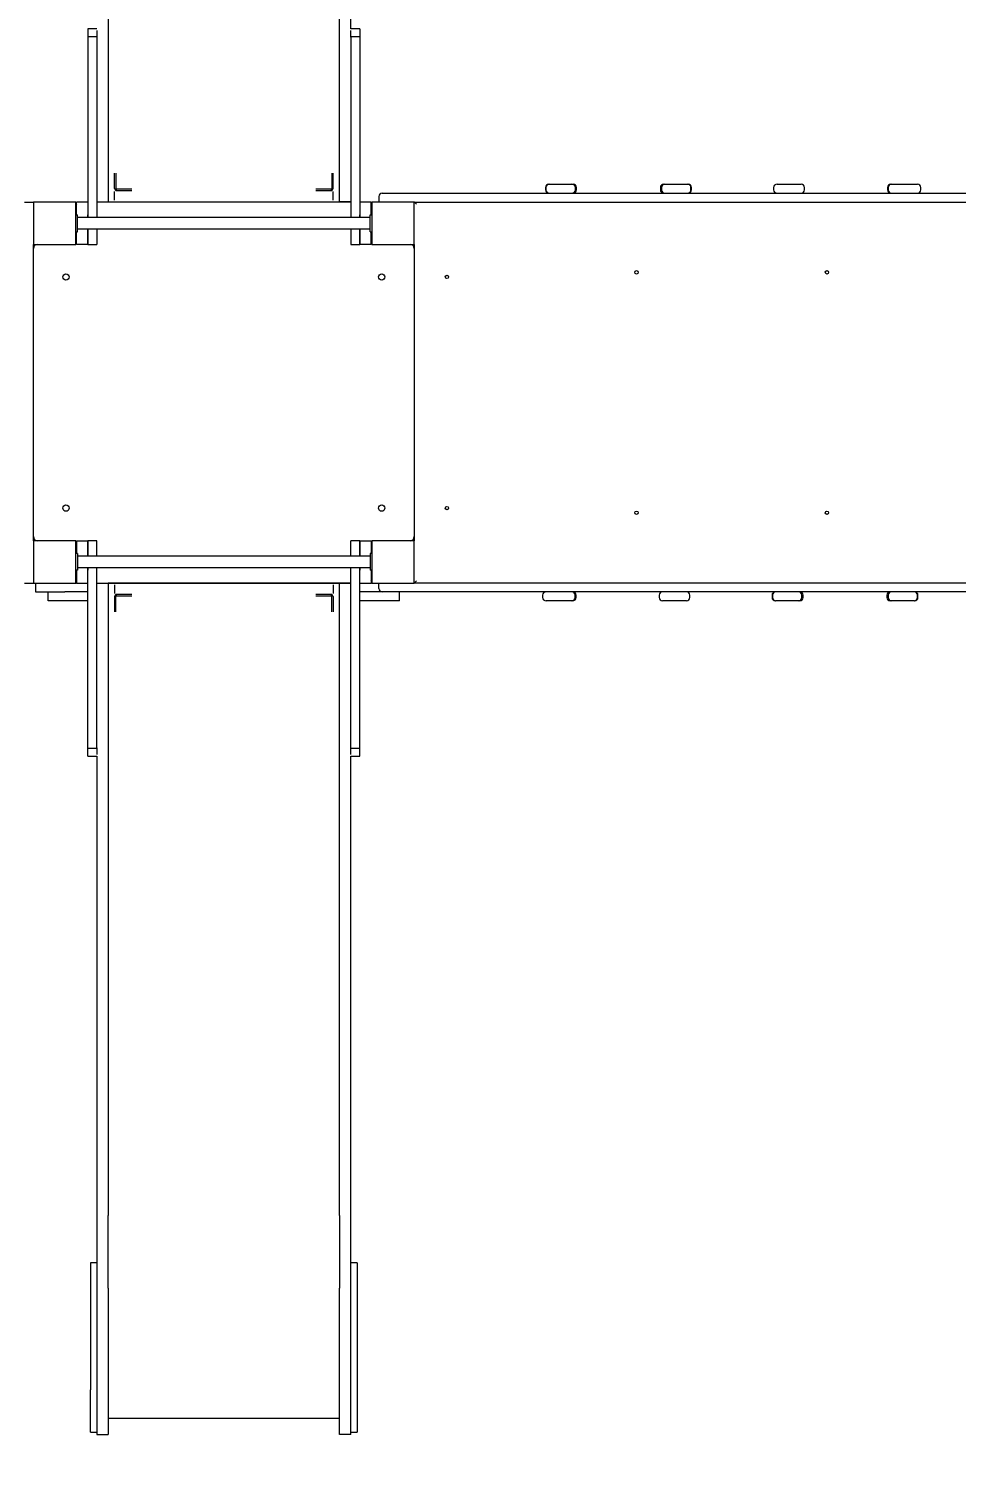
# Model space of a CAD drawing. Header units: millimetres. Extents: x -5243 to 4376, y -6091 to 4501.
# Drawn here: x -1334 to 857, y -2519 to 900 of the extents above; entities that cross this region are included whole.
import ezdxf

# ---------------------------------------------------------------- set-up
doc = ezdxf.new("R2010")
doc.units = ezdxf.units.MM
doc.layers.add('DIKOM_РАЗМЕР_ЗОНА', color=7, linetype='Continuous')
doc.layers.add('DIKOM_РАЗМЕР_ОБЪЕКТА', color=7, linetype='Continuous')
doc.styles.add('style1', font='arial.ttf', dxfattribs={"width": 0.8})
doc.dimstyles.new('1-50', dxfattribs={"dimtxt": 300, "dimasz": 200, "dimexe": 100, "dimexo": 0, "dimgap": 100, "dimtad": 1, "dimtxsty": 'style1', "dimcen": 200, "dimclrd": 7, "dimclre": 7, "dimclrt": 7, "dimadec": 1, "dimazin": 2, "dimtfac": 1, "dimtmove": 0, "dimatfit": 2, "dimfxl": 0, "dimlwd": 25, "dimlwe": 18, "dimarcsym": 0})

# ---------------------------------------------------------------- blocks, each defined once
blk = doc.blocks.new('*D11')
at = {"layer": 'Defpoints', "color": 0, "transparency": 16777216}
for p in [(-2906.5, 292.2), (2875.7, 212), (-2906.5, -4465.8)]:
    blk.add_point(p, dxfattribs=at)
at = {"layer": 'DIKOM_РАЗМЕР_ОБЪЕКТА', "color": 7, "lineweight": 18, "transparency": 16777216}
for p, q in [((-2906.5, 292.2), (-2906.5, -4565.8)), ((2875.7, 212), (2875.7, -4565.8))]:
    blk.add_line(p, q, dxfattribs=at)
at = {"layer": 'DIKOM_РАЗМЕР_ОБЪЕКТА', "color": 7, "lineweight": 25, "transparency": 16777216}
blk.add_line((2675.7, -4465.8), (-2706.5, -4465.8), dxfattribs=at)
at = {"layer": 'DIKOM_РАЗМЕР_ОБЪЕКТА', "color": 7, "transparency": 16777216}
for points in [[(-2706.5, -4432.5), (-2706.5, -4499.1), (-2906.5, -4465.8)], [(2675.7, -4432.5), (2675.7, -4499.1), (2875.7, -4465.8)]]:
    blk.add_solid(points, dxfattribs=at)
at = {"layer": 'DIKOM_РАЗМЕР_ОБЪЕКТА', "color": 7, "transparency": 16777216, "insert": (1204.8, -4212.6), "char_height": 300, "attachment_point": 5, "style": 'style1'}
blk.add_mtext('5800', dxfattribs=at)
blk = doc.blocks.new('*D12')
at = {"layer": 'Defpoints', "color": 0, "transparency": 16777216}
for p in [(-1173.1, 2502), (-3508.9, -3299.1), (1059.9, -3299.1)]:
    blk.add_point(p, dxfattribs=at)
at = {"layer": 'DIKOM_РАЗМЕР_ОБЪЕКТА', "color": 7, "lineweight": 18, "transparency": 16777216}
for p, q in [((-1173.1, 2502), (-3608.9, 2502)), ((1059.9, -3299.1), (-3608.9, -3299.1))]:
    blk.add_line(p, q, dxfattribs=at)
at = {"layer": 'DIKOM_РАЗМЕР_ОБЪЕКТА', "color": 7, "lineweight": 25, "transparency": 16777216}
blk.add_line((-3508.9, 2302), (-3508.9, -3099.1), dxfattribs=at)
at = {"layer": 'DIKOM_РАЗМЕР_ОБЪЕКТА', "color": 7, "transparency": 16777216}
for points in [[(-3542.2, 2302), (-3475.6, 2302), (-3508.9, 2502)], [(-3542.2, -3099.1), (-3475.6, -3099.1), (-3508.9, -3299.1)]]:
    blk.add_solid(points, dxfattribs=at)
at = {"layer": 'DIKOM_РАЗМЕР_ОБЪЕКТА', "color": 7, "transparency": 16777216, "insert": (-3762.1, 53.3), "char_height": 300, "attachment_point": 5, "rotation": 90, "style": 'style1'}
blk.add_mtext('5800', dxfattribs=at)
blk = doc.blocks.new('*D13')
at = {"layer": 'Defpoints', "color": 0, "transparency": 16777216}
for p in [(-890.5, 4500.9), (-4792.5, -4799.1), (1170.9, -4799.1)]:
    blk.add_point(p, dxfattribs=at)
at = {"layer": 'DIKOM_РАЗМЕР_ЗОНА', "color": 7, "lineweight": 18, "transparency": 16777216}
for p, q in [((-890.5, 4500.9), (-4892.5, 4500.9)), ((1170.9, -4799.1), (-4892.5, -4799.1))]:
    blk.add_line(p, q, dxfattribs=at)
at = {"layer": 'DIKOM_РАЗМЕР_ЗОНА', "color": 7, "lineweight": 25, "transparency": 16777216}
blk.add_line((-4792.5, 4300.9), (-4792.5, -4599.1), dxfattribs=at)
at = {"layer": 'DIKOM_РАЗМЕР_ЗОНА', "color": 7, "transparency": 16777216}
for points in [[(-4825.8, 4300.9), (-4759.1, 4300.9), (-4792.5, 4500.9)], [(-4825.8, -4599.1), (-4759.1, -4599.1), (-4792.5, -4799.1)]]:
    blk.add_solid(points, dxfattribs=at)
at = {"layer": 'DIKOM_РАЗМЕР_ЗОНА', "color": 7, "transparency": 16777216, "insert": (-5045.8, 21.3), "char_height": 300, "attachment_point": 5, "rotation": 90, "style": 'style1'}
blk.add_mtext('9300', dxfattribs=at)
blk = doc.blocks.new('*D14')
at = {"layer": 'Defpoints', "color": 0, "transparency": 16777216}
for p in [(4375.8, 43.3), (-4406.5, -179.2), (4375.8, -5991.4)]:
    blk.add_point(p, dxfattribs=at)
at = {"layer": 'DIKOM_РАЗМЕР_ЗОНА', "color": 7, "lineweight": 18, "transparency": 16777216}
for p, q in [((4375.8, 43.3), (4375.8, -6091.4)), ((-4406.5, -179.2), (-4406.5, -6091.4))]:
    blk.add_line(p, q, dxfattribs=at)
at = {"layer": 'DIKOM_РАЗМЕР_ЗОНА', "color": 7, "lineweight": 25, "transparency": 16777216}
blk.add_line((-4206.5, -5991.4), (4175.8, -5991.4), dxfattribs=at)
at = {"layer": 'DIKOM_РАЗМЕР_ЗОНА', "color": 7, "transparency": 16777216}
for points in [[(-4206.5, -5958.1), (-4206.5, -6024.8), (-4406.5, -5991.4)], [(4175.8, -5958.1), (4175.8, -6024.8), (4375.8, -5991.4)]]:
    blk.add_solid(points, dxfattribs=at)
at = {"layer": 'DIKOM_РАЗМЕР_ЗОНА', "color": 7, "transparency": 16777216, "insert": (1186.8, -5738.3), "char_height": 300, "attachment_point": 5, "style": 'style1'}
blk.add_mtext('8800', dxfattribs=at)

msp = doc.modelspace()

# ---------------------------------------------------------------- linework, layer by layer
at = {"color": 7, "linetype": 'Continuous', "lineweight": 15}
for p, q in [((-1146.07, 1984.93), (-1146.07, 491.222)), ((-600.07, 553.673), (-600.07, 1984.93)), ((-573.07, 899.806), (-573.07, 1984.93)), ((-1173.07, 899.806), (-1194.07, 899.806)), ((-1194.07, 899.806), (-1194.07, 880.944)), ((-1173.07, 896.146), (-1173.07, 880.449)), ((-1146.07, 896.146), (-1146.07, 581.074)), ((-600.07, 581.074), (-600.07, 896.146)), ((-552.07, 899.806), (-573.07, 899.806)), ((-573.07, 880.449), (-573.07, 896.146)), ((-552.07, 899.806), (-552.07, 880.944)), ((-1173.07, 880.944), (-1194.07, 880.944)), ((-1194.07, 880.944), (-1194.07, 714.801)), ((-1173.07, 880.944), (-1173.07, 714.801)), ((-552.07, 880.944), (-573.07, 880.944)), ((-573.07, 880.944), (-573.07, 714.801)), ((-552.07, 880.944), (-552.07, 714.801)), ((-1194.07, 714.801), (-1194.07, 572.051)), ((-1173.07, 714.801), (-1173.07, 572.051)), ((-573.07, 714.801), (-573.07, 572.051)), ((-552.07, 714.801), (-552.07, 572.051)), ((-1194.07, 572.051), (-1194.07, 454.4)), ((-1173.07, 572.051), (-1173.07, 454.4)), ((-1146.07, 581.074), (-1146.07, 541.253)), ((-1131.07, 522.935), (-1131.07, 558.935)), ((-1128.07, 558.935), (-1128.07, 522.935)), ((-618.07, 558.935), (-618.07, 522.935)), ((-615.07, 522.935), (-615.07, 558.935)), ((-600.07, 541.253), (-600.07, 581.074)), ((-573.07, 572.051), (-573.07, 454.4)), ((-552.07, 572.051), (-552.07, 454.4)), ((-1146.07, 541.253), (-1146.07, 491.218)), ((-1131.07, 494.935), (-1131.07, 515.935)), ((-1090.07, 520.935), (-1126.07, 520.935)), ((-1126.07, 517.935), (-1090.07, 517.935)), ((-620.07, 520.935), (-656.07, 520.935)), ((-656.07, 517.935), (-620.07, 517.935)), ((-615.07, 494.935), (-615.07, 515.935)), ((-600.07, 491.218), (-600.07, 541.253)), ((-112.995, 524.9), (-112.995, 519.9)), ((-111.946, 524.9), (-111.946, 519.9)), ((-104.995, 532.9), (-104.194, 532.9)), ((-104.194, 532.9), (-103.946, 532.9)), ((-103.946, 532.9), (-60.959, 532.9)), ((-60.959, 532.9), (-50.512, 532.9)), ((-50.512, 532.9), (-50.498, 532.9)), ((-50.512, 532.9), (-49.745, 532.9)), ((-49.745, 532.9), (-48.862, 532.9)), ((-48.862, 532.9), (-47.698, 532.9)), ((-47.698, 532.9), (-47.682, 532.9)), ((-42.498, 519.9), (-42.498, 524.9)), ((-39.682, 519.9), (-39.682, 524.9)), ((158.38, 524.9), (158.38, 519.9)), ((161.196, 524.9), (161.196, 519.9)), ((166.38, 532.9), (166.395, 532.9)), ((166.395, 532.9), (167.56, 532.9)), ((167.56, 532.9), (168.442, 532.9)), ((168.442, 532.9), (169.196, 532.9)), ((169.196, 532.9), (169.209, 532.9)), ((169.209, 532.9), (179.657, 532.9)), ((179.657, 532.9), (222.644, 532.9)), ((222.644, 532.9), (222.892, 532.9)), ((222.892, 532.9), (223.693, 532.9)), ((230.644, 519.9), (230.644, 524.9)), ((231.693, 519.9), (231.693, 524.9)), ((425.989, 524.9), (425.989, 519.9)), ((433.989, 532.9), (476.986, 532.9)), ((476.986, 532.9), (479.326, 532.9)), ((479.326, 532.9), (482.935, 532.9)), ((482.935, 532.9), (485.825, 532.9)), ((485.825, 532.9), (486.959, 532.9)), ((486.959, 532.9), (490.617, 532.9)), ((490.617, 532.9), (490.621, 532.9)), ((498.621, 519.9), (498.621, 524.9)), ((694.773, 524.9), (694.773, 519.9)), ((696.7, 524.9), (696.7, 519.9)), ((702.773, 532.9), (702.803, 532.9)), ((702.803, 532.9), (704.7, 532.9)), ((704.7, 532.9), (704.731, 532.9)), ((704.731, 532.9), (715.7, 532.9)), ((715.7, 532.9), (765.666, 532.9)), ((773.666, 519.9), (773.666, 524.9)), ((-1344.07, 490.9), (-1323.07, 490.9)), ((-1323.07, 490.9), (-1323.07, 390.9)), ((-1223.07, 490.9), (-1323.07, 490.9)), ((-1223.07, 390.9), (-1223.07, 490.9)), ((-1194.07, 490.906), (-1221.07, 490.906)), ((-1221.07, 490.897), (-1221.07, 490.906)), ((-1221.07, 460.896), (-1221.07, 490.897)), ((-1173.07, 491.218), (-1146.07, 491.218)), ((-573.07, 490.9), (-1173.07, 490.9)), ((-1146.07, 491.222), (-600.07, 491.222)), ((-573.07, 491.218), (-600.07, 491.218)), ((-525.07, 490.906), (-552.07, 490.906)), ((-525.07, 490.897), (-525.07, 490.906)), ((-525.07, 460.896), (-525.07, 490.897)), ((-523.07, 490.9), (-523.07, 390.9)), ((-423.07, 490.9), (-523.07, 490.9)), ((-507.068, 503.9), (-507.068, 490.9)), ((-499.068, 511.9), (-487.991, 511.9)), ((-487.991, 511.9), (-357.606, 511.9)), ((-423.07, 490.9), (-358.221, 490.9)), ((-423.07, 390.9), (-423.07, 490.9)), ((-358.221, 490.9), (-329.771, 490.9)), ((-357.606, 511.9), (-336.743, 511.9)), ((-336.743, 511.9), (-263.882, 511.9)), ((-329.771, 490.9), (-270.466, 490.9)), ((-270.466, 490.9), (-247.279, 490.9)), ((-263.882, 511.9), (-246.879, 511.9)), ((-247.279, 490.9), (-133.465, 490.9)), ((-246.879, 511.9), (-133.064, 511.9)), ((-133.465, 490.9), (-105.648, 490.9)), ((-133.064, 511.9), (-112.665, 511.9)), ((-112.665, 511.9), (-103.958, 511.9)), ((-105.648, 490.9), (-98.561, 490.9)), ((-103.958, 511.9), (-85.852, 511.9)), ((-98.561, 490.9), (-85.628, 490.9)), ((-85.852, 511.9), (-66.248, 511.9)), ((-85.628, 490.9), (-66.024, 490.9)), ((-66.248, 511.9), (-47.76, 511.9)), ((-66.024, 490.9), (-52.819, 490.9)), ((-52.819, 490.9), (-44.08, 490.9)), ((-47.76, 511.9), (-37.024, 511.9)), ((-44.08, 490.9), (-16.763, 490.9)), ((-37.024, 511.9), (-16.992, 511.9)), ((-16.992, 511.9), (132.387, 511.9)), ((-16.763, 490.9), (132.616, 490.9)), ((132.387, 511.9), (150.315, 511.9)), ((132.616, 490.9), (157.064, 490.9)), ((150.315, 511.9), (222.864, 511.9)), ((157.064, 490.9), (216.115, 490.9)), ((216.115, 490.9), (240.611, 490.9)), ((222.864, 511.9), (240.828, 511.9)), ((240.611, 490.9), (399.987, 490.9)), ((240.828, 511.9), (400.204, 511.9)), ((399.987, 490.9), (427.041, 490.9)), ((400.204, 511.9), (420.043, 511.9)), ((420.043, 511.9), (427.834, 511.9)), ((427.041, 490.9), (433.382, 490.9)), ((427.834, 511.9), (447.253, 511.9)), ((433.382, 490.9), (447.253, 490.9)), ((447.253, 511.9), (468.058, 511.9)), ((447.253, 490.9), (468.058, 490.9)), ((468.058, 511.9), (487.477, 511.9)), ((468.058, 490.9), (481.929, 490.9)), ((481.929, 490.9), (488.263, 490.9)), ((487.477, 511.9), (495.259, 511.9)), ((488.263, 490.9), (515.303, 490.9)), ((495.259, 511.9), (515.088, 511.9)), ((515.088, 511.9), (664.278, 511.9)), ((515.303, 490.9), (664.493, 490.9)), ((664.278, 511.9), (684.413, 511.9)), ((664.493, 490.9), (691.949, 490.9)), ((684.413, 511.9), (764.248, 511.9)), ((691.949, 490.9), (756.931, 490.9)), ((756.931, 490.9), (782.925, 490.9)), ((764.248, 511.9), (783.311, 511.9)), ((782.925, 490.9), (946.469, 490.9)), ((783.311, 511.9), (946.854, 511.9)), ((-1223.07, 460.9), (-1219.07, 460.9)), ((-1219.07, 420.9), (-1219.07, 460.9)), ((-527.07, 454.4), (-1219.07, 454.4)), ((-1194.07, 454.4), (-1194.07, 460.896)), ((-552.07, 454.4), (-552.07, 460.896)), ((-527.07, 460.9), (-523.07, 460.9)), ((-527.07, 420.9), (-527.07, 460.9)), ((-1223.07, 420.9), (-1219.07, 420.9)), ((-1221.07, 420.899), (-1221.07, 420.9)), ((-1221.07, 390.9), (-1221.07, 420.899)), ((-1219.07, 427.4), (-527.07, 427.4)), ((-1194.07, 420.899), (-1194.07, 427.4)), ((-1194.07, 427.4), (-1194.07, 420.9)), ((-1194.07, 420.9), (-1194.07, 390.9)), ((-1194.07, 390.9), (-1194.07, 420.899)), ((-1173.07, 427.4), (-1173.07, 420.9)), ((-1173.07, 420.9), (-1173.07, 390.9)), ((-573.07, 427.4), (-573.07, 420.9)), ((-573.07, 420.9), (-573.07, 390.9)), ((-552.07, 420.899), (-552.07, 427.4)), ((-552.07, 427.4), (-552.07, 420.9)), ((-552.07, 420.9), (-552.07, 390.9)), ((-552.07, 390.9), (-552.07, 420.899)), ((-527.07, 420.9), (-523.07, 420.9)), ((-525.07, 420.899), (-525.07, 420.9)), ((-525.07, 390.9), (-525.07, 420.899)), ((-1323.07, -309.1), (-1323.07, 390.9)), ((-1323.07, 390.9), (-1223.07, 390.9)), ((-1194.07, 390.9), (-1221.07, 390.9)), ((-1194.07, 390.9), (-1173.07, 390.9)), ((-573.07, 390.9), (-552.07, 390.9)), ((-525.07, 390.9), (-552.07, 390.9)), ((-523.07, 390.9), (-423.07, 390.9)), ((-423.07, 390.9), (-423.07, -309.1)), ((-1223.07, -309.1), (-1323.07, -309.1)), ((-1323.07, -309.1), (-1323.07, -409.1)), ((-1223.07, -409.1), (-1223.07, -309.1)), ((-1219.07, -339.1), (-1223.07, -339.1)), ((-1221.07, -309.1), (-1194.07, -309.1)), ((-1221.07, -309.1), (-1221.07, -339.099)), ((-1221.07, -339.099), (-1221.07, -339.1)), ((-1219.07, -339.1), (-1219.07, -379.1)), ((-1194.07, -309.1), (-1194.07, -339.099)), ((-1173.07, -309.1), (-1194.07, -309.1)), ((-1194.07, -339.1), (-1194.07, -309.1)), ((-1194.07, -339.099), (-1194.07, -345.6)), ((-1194.07, -345.6), (-1194.07, -339.1)), ((-1173.07, -339.1), (-1173.07, -309.1)), ((-1173.07, -345.6), (-1173.07, -339.1)), ((-552.07, -309.1), (-573.07, -309.1)), ((-573.07, -339.1), (-573.07, -309.1)), ((-573.07, -345.6), (-573.07, -339.1)), ((-552.07, -309.1), (-525.07, -309.1)), ((-552.07, -309.1), (-552.07, -339.099)), ((-552.07, -339.1), (-552.07, -309.1)), ((-552.07, -339.099), (-552.07, -345.6)), ((-552.07, -345.6), (-552.07, -339.1)), ((-523.07, -339.1), (-527.07, -339.1)), ((-527.07, -339.1), (-527.07, -379.1)), ((-525.07, -309.1), (-525.07, -339.099)), ((-525.07, -339.099), (-525.07, -339.1)), ((-423.07, -309.1), (-523.07, -309.1)), ((-523.07, -309.1), (-523.07, -409.1)), ((-423.07, -409.1), (-423.07, -309.1)), ((-527.07, -345.6), (-1219.07, -345.6)), ((-1219.07, -372.6), (-527.07, -372.6)), ((-1194.07, -372.6), (-1194.07, -379.096)), ((-1194.07, -490.251), (-1194.07, -372.6)), ((-1173.07, -490.251), (-1173.07, -372.6)), ((-573.07, -490.251), (-573.07, -372.6)), ((-552.07, -372.6), (-552.07, -379.096)), ((-552.07, -490.251), (-552.07, -372.6)), ((-1344.07, -409.1), (-1323.07, -409.1)), ((-1323.07, -409.1), (-1223.07, -409.1)), ((-1318.07, -409.1), (-1318.07, -430.1)), ((-1219.07, -379.1), (-1223.07, -379.1)), ((-1221.835, -409.1), (-1223.07, -409.1)), ((-1221.07, -409.1), (-1221.835, -409.1)), ((-1221.07, -379.096), (-1221.07, -409.097)), ((-1221.07, -409.097), (-1221.07, -409.106)), ((-1221.07, -409.106), (-1194.07, -409.106)), ((-1173.07, -409.1), (-573.07, -409.1)), ((-1173.07, -409.419), (-1146.07, -409.419)), ((-1146.07, -409.419), (-1146.07, -459.454)), ((-600.07, -409.422), (-1146.07, -409.422)), ((-1146.07, -409.422), (-1146.07, -1903.13)), ((-573.07, -409.419), (-600.07, -409.419)), ((-600.07, -459.454), (-600.07, -409.419)), ((-600.07, -1903.13), (-600.07, -409.422)), ((-552.07, -409.106), (-525.07, -409.106)), ((-523.07, -379.1), (-527.07, -379.1)), ((-525.07, -379.096), (-525.07, -409.097)), ((-525.07, -409.097), (-525.07, -409.106)), ((-524.304, -409.1), (-525.07, -409.1)), ((-523.07, -409.1), (-524.304, -409.1)), ((-523.07, -409.1), (-423.07, -409.1)), ((-507.068, -422.1), (-507.068, -409.1)), ((-405.243, -409.1), (-423.07, -409.1)), ((-378.384, -409.1), (-405.243, -409.1)), ((-368.164, -409.1), (-378.384, -409.1)), ((-356.491, -409.1), (-368.164, -409.1)), ((-339.19, -409.1), (-356.491, -409.1)), ((-327.795, -409.1), (-339.19, -409.1)), ((-319.44, -409.1), (-327.795, -409.1)), ((-292.605, -409.1), (-319.44, -409.1)), ((-129.062, -409.1), (-292.605, -409.1)), ((-103.068, -409.1), (-129.062, -409.1)), ((-38.086, -409.1), (-103.068, -409.1)), ((-10.63, -409.1), (-38.086, -409.1)), ((138.56, -409.1), (-10.63, -409.1)), ((165.6, -409.1), (138.56, -409.1)), ((171.935, -409.1), (165.6, -409.1)), ((185.805, -409.1), (171.935, -409.1)), ((206.611, -409.1), (185.805, -409.1)), ((220.481, -409.1), (206.611, -409.1)), ((226.823, -409.1), (220.481, -409.1)), ((253.876, -409.1), (226.823, -409.1)), ((413.252, -409.1), (253.876, -409.1)), ((437.749, -409.1), (413.252, -409.1)), ((496.8, -409.1), (437.749, -409.1)), ((521.247, -409.1), (496.8, -409.1)), ((670.626, -409.1), (521.247, -409.1)), ((697.943, -409.1), (670.626, -409.1)), ((706.682, -409.1), (697.943, -409.1)), ((719.887, -409.1), (706.682, -409.1)), ((739.491, -409.1), (719.887, -409.1)), ((752.424, -409.1), (739.491, -409.1)), ((759.512, -409.1), (752.424, -409.1)), ((787.328, -409.1), (759.512, -409.1)), ((901.143, -409.1), (787.328, -409.1)), ((-1318.07, -430.1), (-1248.8, -430.1)), ((-1288.07, -451.1), (-1288.07, -430.1)), ((-1221.835, -430.1), (-1248.8, -430.1)), ((-1194.07, -430.1), (-1221.835, -430.1)), ((-1131.07, -413.135), (-1131.07, -434.135)), ((-1131.07, -441.135), (-1131.07, -477.135)), ((-1128.07, -477.135), (-1128.07, -441.135)), ((-1090.07, -436.135), (-1126.07, -436.135)), ((-1126.07, -439.135), (-1090.07, -439.135)), ((-620.07, -436.135), (-656.07, -436.135)), ((-656.07, -439.135), (-620.07, -439.135)), ((-618.07, -477.135), (-618.07, -441.135)), ((-615.07, -413.135), (-615.07, -434.135)), ((-615.07, -441.135), (-615.07, -477.135)), ((-524.304, -430.1), (-552.07, -430.1)), ((-499.068, -430.1), (-524.304, -430.1)), ((-487.759, -430.1), (-499.068, -430.1)), ((-404.783, -430.1), (-487.759, -430.1)), ((-458.07, -451.1), (-458.07, -430.1)), ((-385.086, -430.1), (-404.783, -430.1)), ((-372.531, -430.1), (-385.086, -430.1)), ((-356.188, -430.1), (-372.531, -430.1)), ((-338.887, -430.1), (-356.188, -430.1)), ((-322.934, -430.1), (-338.887, -430.1)), ((-312.669, -430.1), (-322.934, -430.1)), ((-292.991, -430.1), (-312.669, -430.1)), ((-129.447, -430.1), (-292.991, -430.1)), ((-110.385, -430.1), (-129.447, -430.1)), ((-119.802, -438.1), (-119.802, -443.1)), ((-30.549, -430.1), (-110.385, -430.1)), ((-42.837, -443.1), (-42.837, -438.1)), ((-40.91, -443.1), (-40.91, -438.1)), ((-10.415, -430.1), (-30.549, -430.1)), ((138.775, -430.1), (-10.415, -430.1)), ((158.604, -430.1), (138.775, -430.1)), ((155.242, -438.1), (155.242, -443.1)), ((166.387, -430.1), (158.604, -430.1)), ((185.805, -430.1), (166.387, -430.1)), ((206.611, -430.1), (185.805, -430.1)), ((226.029, -430.1), (206.611, -430.1)), ((233.82, -430.1), (226.029, -430.1)), ((227.874, -443.1), (227.874, -438.1)), ((253.66, -430.1), (233.82, -430.1)), ((413.036, -430.1), (253.66, -430.1)), ((431, -430.1), (413.036, -430.1)), ((422.171, -438.1), (422.171, -443.1)), ((423.22, -438.1), (423.22, -443.1)), ((503.548, -430.1), (431, -430.1)), ((492.668, -443.1), (492.668, -438.1)), ((495.484, -443.1), (495.484, -438.1)), ((521.476, -430.1), (503.548, -430.1)), ((670.855, -430.1), (521.476, -430.1)), ((690.888, -430.1), (670.855, -430.1)), ((701.624, -430.1), (690.888, -430.1)), ((693.546, -438.1), (693.546, -443.1)), ((696.361, -438.1), (696.361, -443.1)), ((720.111, -430.1), (701.624, -430.1)), ((739.715, -430.1), (720.111, -430.1)), ((757.821, -430.1), (739.715, -430.1)), ((766.529, -430.1), (757.821, -430.1)), ((765.81, -443.1), (765.81, -438.1)), ((786.927, -430.1), (766.529, -430.1)), ((766.859, -443.1), (766.859, -438.1)), ((900.742, -430.1), (786.927, -430.1)), ((-1194.07, -451.1), (-1288.07, -451.1)), ((-1146.07, -459.454), (-1146.07, -499.274)), ((-600.07, -499.274), (-600.07, -459.454)), ((-458.07, -451.1), (-552.07, -451.1)), ((-61.837, -451.1), (-111.802, -451.1)), ((-50.867, -451.1), (-61.837, -451.1)), ((-50.837, -451.1), (-50.867, -451.1)), ((-48.939, -451.1), (-50.837, -451.1)), ((-48.91, -451.1), (-48.939, -451.1)), ((163.246, -451.1), (163.242, -451.1)), ((166.904, -451.1), (163.246, -451.1)), ((168.039, -451.1), (166.904, -451.1)), ((170.928, -451.1), (168.039, -451.1)), ((174.538, -451.1), (170.928, -451.1)), ((176.877, -451.1), (174.538, -451.1)), ((219.874, -451.1), (176.877, -451.1)), ((430.972, -451.1), (430.171, -451.1)), ((431.22, -451.1), (430.972, -451.1)), ((474.206, -451.1), (431.22, -451.1)), ((484.654, -451.1), (474.206, -451.1)), ((484.668, -451.1), (484.654, -451.1)), ((485.421, -451.1), (484.668, -451.1)), ((486.303, -451.1), (485.421, -451.1)), ((487.468, -451.1), (486.303, -451.1)), ((487.484, -451.1), (487.468, -451.1)), ((701.561, -451.1), (701.546, -451.1)), ((702.726, -451.1), (701.561, -451.1)), ((703.608, -451.1), (702.726, -451.1)), ((704.361, -451.1), (703.608, -451.1)), ((704.375, -451.1), (704.361, -451.1)), ((714.823, -451.1), (704.375, -451.1)), ((757.81, -451.1), (714.823, -451.1)), ((758.058, -451.1), (757.81, -451.1)), ((758.859, -451.1), (758.058, -451.1)), ((-1194.07, -633.001), (-1194.07, -490.251)), ((-1173.07, -633.001), (-1173.07, -490.251)), ((-1146.07, -499.274), (-1146.07, -814.346)), ((-600.07, -814.346), (-600.07, -499.274)), ((-573.07, -633.001), (-573.07, -490.251)), ((-552.07, -633.001), (-552.07, -490.251)), ((-1194.07, -799.145), (-1194.07, -633.001)), ((-1173.07, -799.145), (-1173.07, -633.001)), ((-573.07, -799.145), (-573.07, -633.001)), ((-552.07, -799.145), (-552.07, -633.001)), ((-1194.07, -799.145), (-1173.07, -799.145)), ((-1194.07, -818.006), (-1194.07, -799.145)), ((-1194.07, -818.006), (-1173.07, -818.006)), ((-1173.07, -798.649), (-1173.07, -814.346)), ((-1173.07, -818.006), (-1173.07, -1903.13)), ((-573.07, -814.346), (-573.07, -798.649)), ((-573.07, -799.145), (-552.07, -799.145)), ((-573.07, -818.006), (-552.07, -818.006)), ((-573.07, -1903.13), (-573.07, -818.006)), ((-552.07, -818.006), (-552.07, -799.145)), ((-1173.07, -1903.13), (-1173.07, -2075.204)), ((-1146.07, -2075.204), (-1146.07, -1903.13)), ((-600.07, -1903.13), (-600.07, -2075.204)), ((-573.07, -2075.204), (-573.07, -1903.13)), ((-1173.07, -2015.209), (-1188.07, -2015.209)), ((-1188.07, -2015.209), (-1188.07, -2115.207)), ((-558.07, -2015.209), (-573.07, -2015.209)), ((-558.07, -2015.209), (-558.07, -2115.207)), ((-1173.07, -2075.204), (-1173.07, -2270.204)), ((-1146.07, -2075.204), (-1146.07, -2270.204)), ((-600.07, -2270.204), (-600.07, -2075.204)), ((-573.07, -2270.204), (-573.07, -2075.204)), ((-1188.07, -2115.207), (-1188.07, -2315.207)), ((-558.07, -2115.207), (-558.07, -2315.207)), ((-1173.07, -2270.204), (-1173.07, -2420.207)), ((-1146.07, -2270.204), (-1146.07, -2420.207)), ((-600.07, -2420.207), (-600.07, -2270.204)), ((-573.07, -2420.207), (-573.07, -2270.204)), ((-1188.07, -2415.209), (-1188.07, -2315.207)), ((-558.07, -2315.207), (-558.07, -2415.209)), ((-1146.07, -2382.209), (-600.07, -2382.209)), ((-1188.07, -2415.209), (-1173.07, -2415.209)), ((-1173.07, -2420.207), (-1173.07, -2420.208)), ((-1173.07, -2420.208), (-1146.07, -2420.208)), ((-1146.07, -2420.207), (-1146.07, -2420.208)), ((-600.07, -2420.208), (-600.07, -2420.207)), ((-573.07, -2420.208), (-600.07, -2420.208)), ((-573.07, -2415.209), (-558.07, -2415.209)), ((-573.07, -2420.208), (-573.07, -2420.207))]:
    msp.add_line(p, q, dxfattribs=at)
at = {"color": 7, "linetype": 'Continuous', "lineweight": 15, "flags": 128}
for points in [[(-418.07, 485.9), (-418.938, 486.768), (-419.78, 487.61), (-420.57, 488.4), (-421.284, 489.114), (-421.9, 489.73), (-422.4, 490.23), (-422.768, 490.598), (-422.994, 490.824), (-423.07, 490.9)], [(-423.07, -409.1), (-422.974, -409.004), (-422.689, -408.719), (-422.227, -408.257), (-421.605, -407.636), (-420.848, -406.878), (-419.983, -406.013), (-419.045, -405.075), (-418.07, -404.1)]]:
    msp.add_lwpolyline(points, dxfattribs=at)
at = {"color": 7, "linetype": 'Continuous', "lineweight": 15}
for centre, radius in [((-1246.07, 313.9), 7.5), ((-500.07, 313.9), 7.5), ((-346.07, 313.9), 4), ((101.93, 324.9), 4), ((551.93, 324.9), 4), ((-1246.07, -232.1), 7.5), ((-500.07, -232.1), 7.5), ((-346.07, -232.1), 4), ((101.93, -243.1), 4), ((551.93, -243.1), 4)]:
    msp.add_circle(centre, radius, dxfattribs=at)
for centre, radius, start, end in [((-1126.07, 522.935), 5, 180, 270), ((-1126.07, 522.935), 2, 180, 270), ((-620.07, 522.935), 5, 270, 0), ((-620.07, 522.935), 2, 270, 0), ((-104.995, 524.9), 8, 90, 180), ((-104.995, 519.9), 8, 180, 270), ((-103.946, 524.9), 8, 90, 180), ((-103.946, 519.9), 8, 180, 270), ((-50.498, 524.9), 8, 0, 90), ((-50.498, 519.9), 8, 270, 0), ((-47.682, 524.9), 8, 0, 90), ((-47.682, 519.9), 8, 270, 0), ((166.38, 524.9), 8, 90, 180), ((166.38, 519.9), 8, 180, 270), ((169.196, 524.9), 8, 90, 180), ((169.196, 519.9), 8, 180, 270), ((222.644, 524.9), 8, 0, 90), ((222.644, 519.9), 8, 270, 0), ((223.693, 524.9), 8, 0, 90), ((223.693, 519.9), 8, 270, 0), ((433.989, 524.9), 8, 90, 180), ((433.989, 519.9), 8, 180, 270), ((490.621, 524.9), 8, 0, 90), ((490.621, 519.9), 8, 270, 0), ((702.773, 524.9), 8, 90, 180), ((702.773, 519.9), 8, 180, 270), ((704.7, 524.9), 8, 90, 180), ((704.7, 519.9), 8, 180, 270), ((765.666, 524.9), 8, 0, 90), ((765.666, 519.9), 8, 270, 0), ((-1213.07, 480.9), 10, 143.130102, 180), ((-533.07, 480.9), 10, 0, 36.869898), ((-499.068, 503.9), 8, 90, 180), ((-1313.07, 380.9), 10, 90, 180), ((-433.07, 380.9), 10, 0, 90), ((-1313.07, -299.1), 10, 180, 270), ((-433.07, -299.1), 10, 270, 0), ((-1213.07, -399.1), 10, 180, 216.869898), ((-533.07, -399.1), 10, 323.130102, 0), ((-1126.07, -441.135), 5, 90, 180), ((-1126.07, -441.135), 2, 90, 180), ((-620.07, -441.135), 5, 0, 90), ((-620.07, -441.135), 2, 0, 90), ((-499.068, -422.1), 8, 180, 270), ((-111.802, -438.1), 8, 90, 180), ((-111.802, -443.1), 8, 180, 270), ((-50.837, -438.1), 8, 0, 90), ((-50.837, -443.1), 8, 270, 0), ((-48.91, -438.1), 8, 0, 90), ((-48.91, -443.1), 8, 270, 0), ((163.242, -438.1), 8, 90, 180), ((163.242, -443.1), 8, 180, 270), ((219.874, -438.1), 8, 0, 90), ((219.874, -443.1), 8, 270, 0), ((430.171, -438.1), 8, 90, 180), ((430.171, -443.1), 8, 180, 270), ((431.22, -438.1), 8, 90, 180), ((431.22, -443.1), 8, 180, 270), ((484.668, -438.1), 8, 0, 90), ((484.668, -443.1), 8, 270, 0), ((487.484, -438.1), 8, 0, 90), ((487.484, -443.1), 8, 270, 0), ((701.546, -438.1), 8, 90, 180), ((701.546, -443.1), 8, 180, 270), ((704.361, -438.1), 8, 90, 180), ((704.361, -443.1), 8, 180, 270), ((757.81, -438.1), 8, 0, 90), ((757.81, -443.1), 8, 270, 0), ((758.859, -438.1), 8, 0, 90), ((758.859, -443.1), 8, 270, 0)]:
    msp.add_arc(centre, radius, start, end, dxfattribs=at)

# ---------------------------------------------------------------- dimensions: what is measured, and where the dimension line sits
at = {"layer": 'DIKOM_РАЗМЕР_ЗОНА', "color": 3}
dim = msp.add_linear_dim(base=(-4792.478, -4799.138), p1=(-890.474, 4500.862), p2=(1170.907, -4799.138), angle=90, dimstyle='1-50', dxfattribs=at)
dim.commit()
dim.dimension.update_dxf_attribs({"geometry": '*D13', "text_midpoint": (-4792.478, 21.297), "dimtype": 160})
dim = msp.add_linear_dim(base=(4375.766, -5991.435), p1=(-4406.499, -179.202), p2=(4375.766, 43.3), text='8800', dimstyle='1-50', dxfattribs=at)
dim.commit()
dim.dimension.update_dxf_attribs({"geometry": '*D14', "text_midpoint": (1186.814, -5991.435), "dimtype": 160})
at = {"layer": 'DIKOM_РАЗМЕР_ОБЪЕКТА', "color": 3}
dim = msp.add_linear_dim(base=(-3508.902, -3299.138), p1=(-1173.07, 2502.008), p2=(1059.856, -3299.138), angle=90, text='5800', dimstyle='1-50', dxfattribs=at)
dim.commit()
dim.dimension.update_dxf_attribs({"geometry": '*D12', "text_midpoint": (-3508.902, 53.279), "dimtype": 160})
dim = msp.add_linear_dim(base=(-2906.499, -4465.817), p1=(2875.722, 212.05), p2=(-2906.499, 292.228), text='5800', dimstyle='1-50', dxfattribs=at)
dim.commit()
dim.dimension.update_dxf_attribs({"geometry": '*D11', "text_midpoint": (1204.769, -4465.817), "dimtype": 160})

doc.saveas('drawing.dxf')
